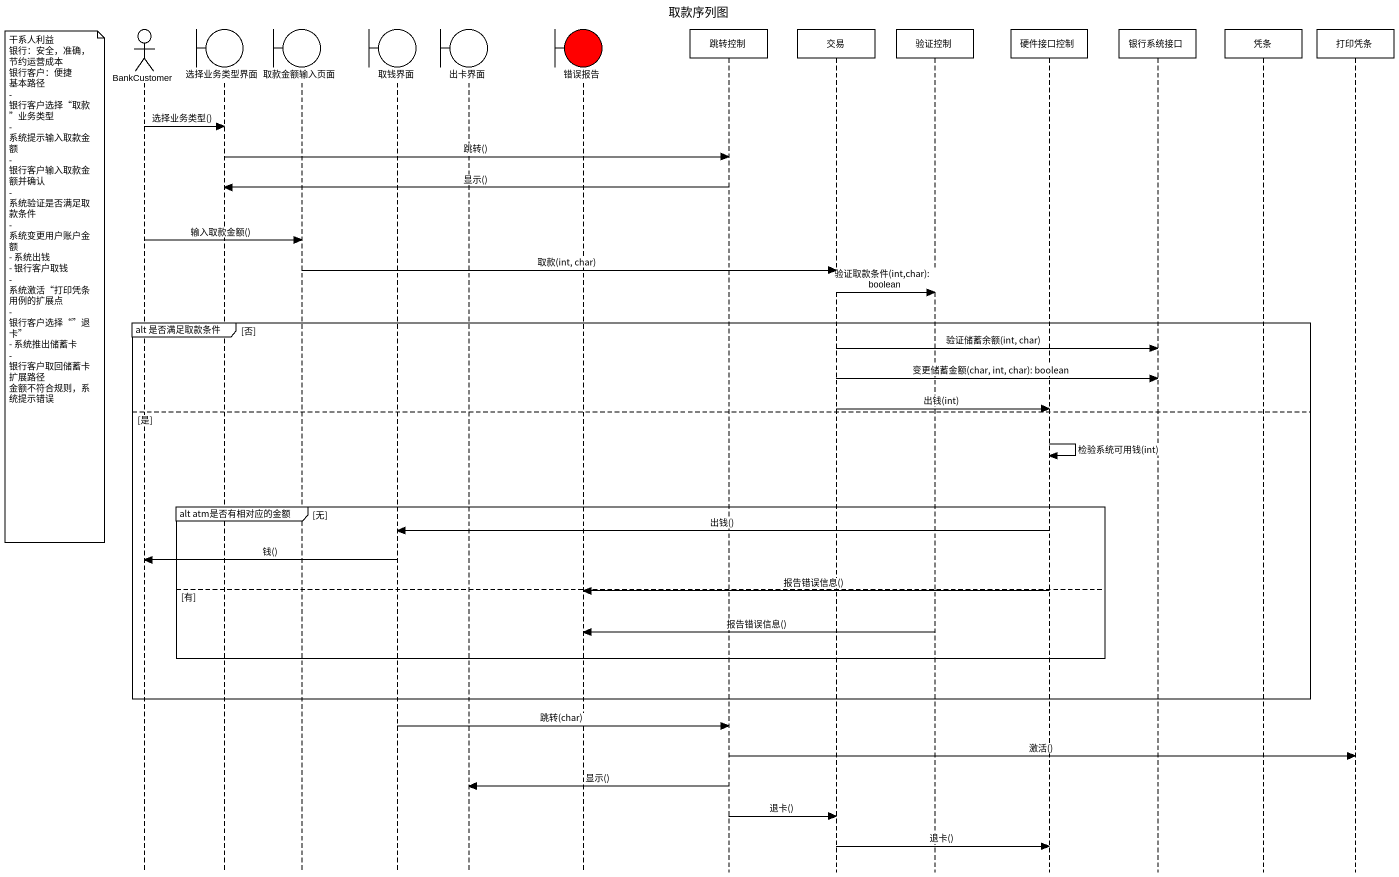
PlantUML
@startuml
title 取款序列图
hide footbox
actor BankCustomer
boundary 选择业务类型界面
boundary 取款金额输入页面
boundary 取钱界面
boundary 出卡界面
boundary 错误报告 #FF0000
participant 跳转控制
participant 交易
participant 验证控制
participant 硬件接口控制
participant 银行系统接口
participant 凭条
participant 打印凭条

BankCustomer -> 选择业务类型界面 : 选择业务类型()
选择业务类型界面 -> 跳转控制 : 跳转()
跳转控制 -> 选择业务类型界面 : 显示()
BankCustomer -> 取款金额输入页面 : 输入取款金额()
取款金额输入页面 -> 交易 : 取款(int, char)
note left of BankCustomer
  干系人利益
  银行：安全，准确，节约运营成本
  银行客户：便捷
  基本路径
  - 银行客户选择“取款”业务类型
  - 系统提示输入取款金额
  - 银行客户输入取款金额并确认
  - 系统验证是否满足取款条件
  - 系统变更用户账户金额
  - 系统出钱
  - 银行客户取钱
  - 系统激活“打印凭条用例的扩展点
  - 银行客户选择“”退卡”
  - 系统推出储蓄卡
  - 银行客户取回储蓄卡
  扩展路径
  金额不符合规则，系统提示错误
end note
交易 -> 验证控制 : 验证取款条件(int,char): boolean
group alt 是否满足取款条件 [否]
  交易 -> 银行系统接口 : 验证储蓄余额(int, char)
  交易 -> 银行系统接口 : 变更储蓄金额(char, int, char): boolean
  交易 -> 硬件接口控制 : 出钱(int)
else 是
  硬件接口控制 -> 硬件接口控制 : 检验系统可用钱(int)
  group alt atm是否有相对应的金额 [无]
    硬件接口控制 -> 取钱界面 : 出钱()
    取钱界面 -> BankCustomer : 钱()
  else 有
    硬件接口控制 -> 错误报告 : 报告错误信息()
    验证控制 -> 错误报告 : 报告错误信息()
  end
end
取钱界面 -> 跳转控制 : 跳转(char)
跳转控制 -> 打印凭条 : 激活()
跳转控制 -> 出卡界面 : 显示()
跳转控制 -> 交易 : 退卡()
交易 -> 硬件接口控制 : 退卡()
@enduml
